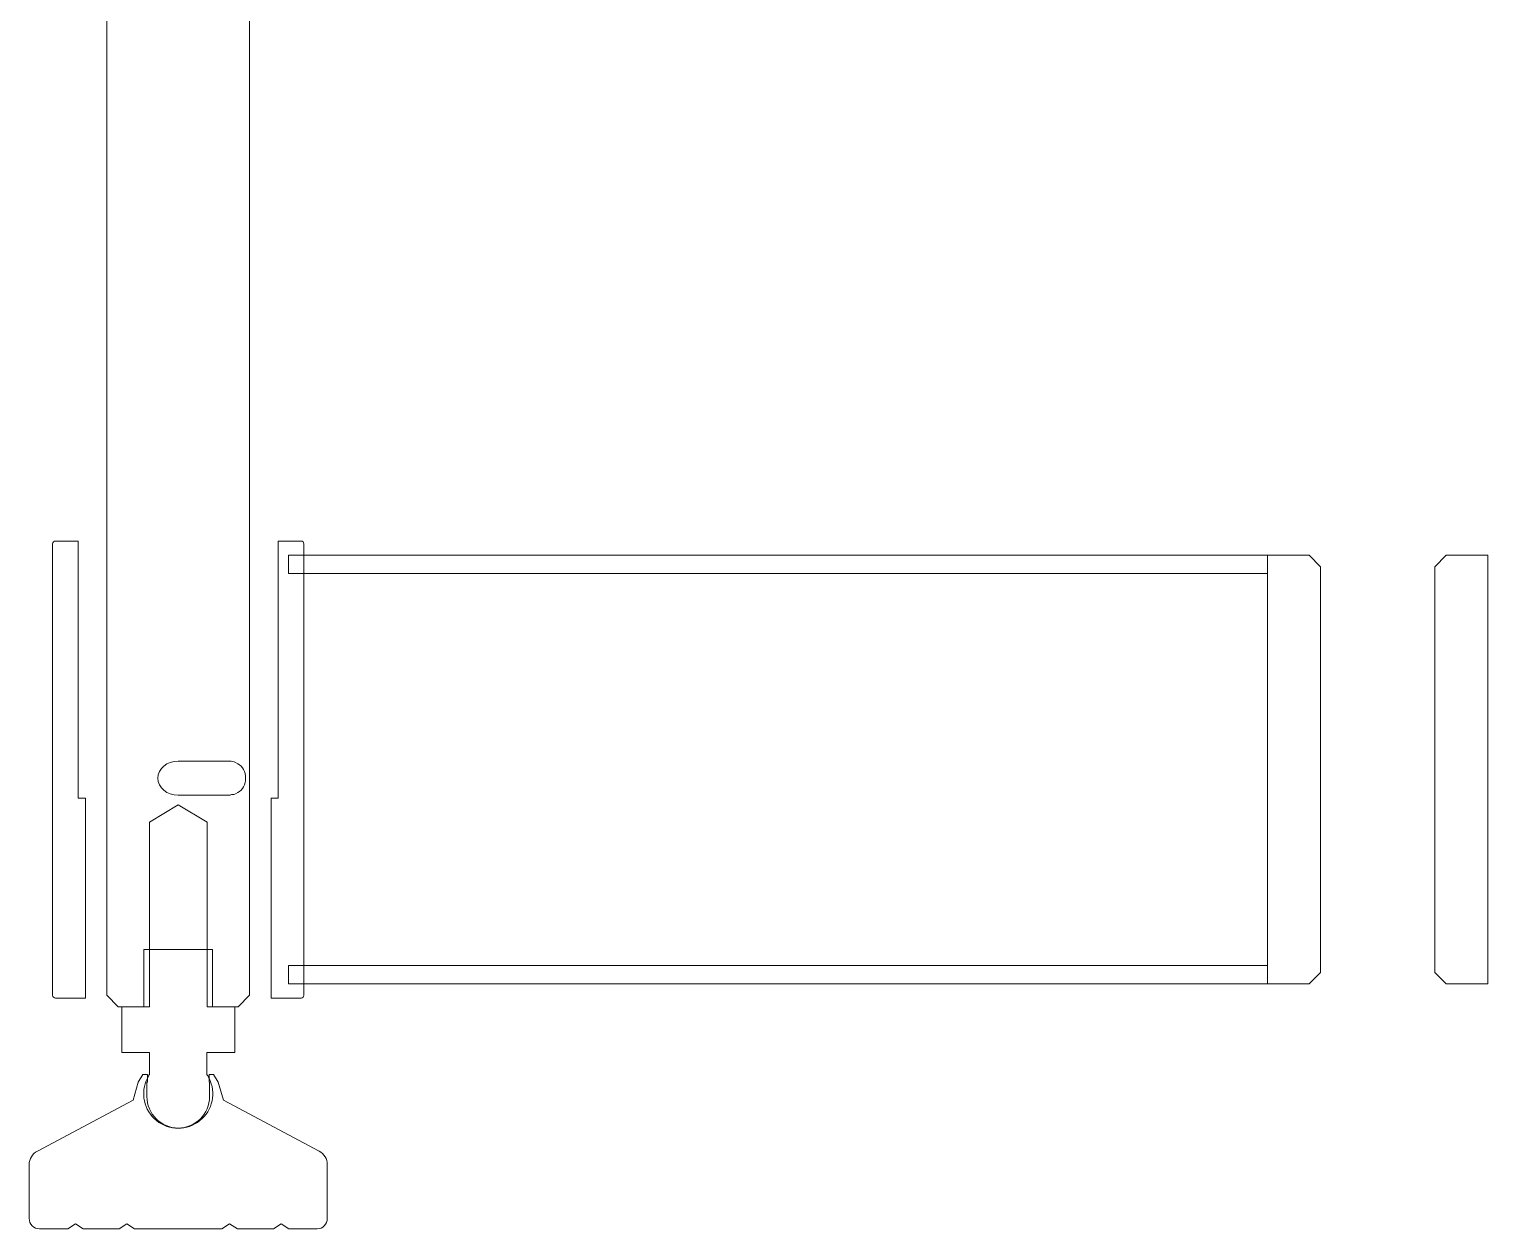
# Model space of a CAD drawing. Header units: millimetres. Extents: x -542 to 1656, y -836 to 1164.
# Drawn here: x -486 to 536, y -836 to 4 of the extents above; entities that cross this region are included whole.
import ezdxf

# ---------------------------------------------------------------- set-up
doc = ezdxf.new("R2010")
doc.units = ezdxf.units.MM
doc.header["$LTSCALE"] = 4
doc.layers.get('0').update_dxf_attribs({"lineweight": 18})

msp = doc.modelspace()

# ---------------------------------------------------------------- linework, layer by layer
for p, q in [((-431.64, 379.74), (-431.64, -672.26)), ((-331.64, -672.26), (-331.64, 379.74)), ((-469.64, -356.26), (-469.64, -672.26)), ((-451.64, -354.26), (-467.64, -354.26)), ((-451.64, -534.26), (-451.64, -354.26)), ((-311.64, -354.26), (-311.64, -534.26)), ((-295.64, -354.26), (-311.64, -354.26)), ((-293.64, -364.26), (-293.64, -356.26)), ((-304.44, -364.26), (-304.44, -377.06)), ((-293.64, -364.26), (-304.44, -364.26)), ((381.16, -364.26), (-293.64, -364.26)), ((-293.64, -377.06), (-293.64, -364.26)), ((381.16, -377.06), (381.16, -364.26)), ((410.36, -364.26), (381.16, -364.26)), ((381.16, -364.26), (381.16, -377.06)), ((418.36, -372.26), (410.36, -364.26)), ((506.36, -364.26), (498.36, -372.26)), ((535.56, -364.26), (506.36, -364.26)), ((535.56, -664.26), (535.56, -364.26)), ((-304.44, -377.06), (-293.64, -377.06)), ((-293.64, -377.06), (381.16, -377.06)), ((-293.64, -651.46), (-293.64, -377.06)), ((381.16, -377.06), (381.16, -651.46)), ((418.36, -656.26), (418.36, -372.26)), ((498.36, -372.26), (498.36, -656.26)), ((-381.64, -508.26), (-345.65, -508.26)), ((-339.85, -510.22), (-341.46, -509.34)), ((-339.85, -530.3), (-341.46, -531.17)), ((-446.64, -534.26), (-451.64, -534.26)), ((-446.64, -674.26), (-446.64, -534.26)), ((-401.86, -551.06), (-381.64, -538.91)), ((-381.64, -532.26), (-345.65, -532.26)), ((-381.64, -538.91), (-361.43, -551.06)), ((-345.29, -532.25), (-344.33, -531.77)), ((-342.8, -531.77), (-344.33, -531.77)), ((-311.64, -534.26), (-316.64, -534.26)), ((-316.64, -534.26), (-316.64, -674.26)), ((-401.86, -640.26), (-401.86, -551.06)), ((-361.43, -551.06), (-361.43, -640.26)), ((-401.86, -640.26), (-405.64, -640.26)), ((-405.64, -640.26), (-405.64, -680.26)), ((-361.43, -640.26), (-401.86, -640.26)), ((-401.86, -680.26), (-401.86, -640.26)), ((-357.64, -640.26), (-361.43, -640.26)), ((-361.43, -640.26), (-361.43, -680.26)), ((-357.64, -680.26), (-357.64, -640.26)), ((-304.44, -651.46), (-304.44, -664.26)), ((-293.64, -651.46), (-304.44, -651.46)), ((381.16, -651.46), (-293.64, -651.46)), ((-293.64, -664.26), (-293.64, -651.46)), ((381.16, -664.26), (381.16, -651.46)), ((381.16, -651.46), (381.16, -664.26)), ((410.36, -664.26), (418.36, -656.26)), ((498.36, -656.26), (506.36, -664.26)), ((-431.64, -672.26), (-423.64, -680.26)), ((-339.64, -680.26), (-331.64, -672.26)), ((-304.44, -664.26), (-293.64, -664.26)), ((-293.64, -664.26), (381.16, -664.26)), ((-293.64, -672.26), (-293.64, -664.26)), ((381.16, -664.26), (410.36, -664.26)), ((506.36, -664.26), (535.56, -664.26)), ((-467.64, -674.26), (-446.64, -674.26)), ((-423.64, -680.26), (-421.21, -680.26)), ((-405.64, -680.26), (-421.21, -680.26)), ((-421.21, -680.26), (-421.21, -712.26)), ((-421.21, -680.26), (-405.64, -680.26)), ((-405.64, -680.26), (-401.86, -680.26)), ((-361.43, -680.26), (-357.64, -680.26)), ((-342.08, -680.26), (-357.64, -680.26)), ((-357.64, -680.26), (-342.08, -680.26)), ((-342.08, -712.26), (-342.08, -680.26)), ((-342.08, -680.26), (-339.64, -680.26)), ((-316.64, -674.26), (-295.64, -674.26)), ((-421.21, -712.26), (-401.75, -712.26)), ((-401.75, -712.26), (-401.75, -727.66)), ((-361.54, -727.66), (-361.54, -712.26)), ((-361.54, -712.26), (-342.08, -712.26)), ((-409.63, -733.12), (-413.23, -745.72)), ((-406.45, -727.72), (-409.63, -733.12)), ((-403.24, -727.72), (-406.45, -727.72)), ((-403.6, -743.2), (-403.6, -733.12)), ((-403.6, -733.12), (-403.24, -733.12)), ((-403.24, -730.23), (-403.24, -727.72)), ((-403.24, -733.12), (-403.24, -730.23)), ((-356.84, -727.72), (-360.04, -727.72)), ((-360.04, -727.72), (-360.04, -730.23)), ((-360.04, -730.23), (-360.04, -733.12)), ((-360.04, -733.12), (-359.68, -733.12)), ((-359.68, -733.12), (-359.68, -743.2)), ((-353.65, -733.12), (-356.84, -727.72)), ((-350.05, -745.72), (-353.65, -733.12)), ((-413.23, -745.72), (-480.31, -781.35)), ((-282.98, -781.35), (-350.05, -745.72)), ((-486.04, -790.89), (-486.04, -828.52)), ((-277.24, -828.52), (-277.24, -790.89)), ((-478.84, -835.72), (-459.04, -835.72)), ((-459.04, -835.72), (-453.64, -832.12)), ((-453.64, -832.12), (-448.24, -835.72)), ((-448.24, -835.72), (-423.04, -835.72)), ((-423.04, -835.72), (-417.64, -832.12)), ((-417.64, -832.12), (-412.24, -835.72)), ((-412.24, -835.72), (-351.04, -835.72)), ((-351.04, -835.72), (-345.64, -832.12)), ((-345.64, -832.12), (-340.24, -835.72)), ((-340.24, -835.72), (-315.04, -835.72)), ((-315.04, -835.72), (-309.64, -832.12)), ((-309.64, -832.12), (-304.24, -835.72)), ((-304.24, -835.72), (-284.44, -835.72))]:
    msp.add_line(p, q)
for centre, major_axis, ratio, start_param, end_param in [((-467.64, -356.26), (0, 2), 1, 0, 1.5707963), ((-295.64, -356.26), (2, 0), 1, 0, 1.5707963), ((-381.64, -520.26), (-14.28, 0), 0.8403414, 4.712389, 7.8539816), ((-345.65, -520.26), (0, 12), 0.8403414, 5.8548066, 6.2831853), ((-343.7, -520.26), (0, 11.04), 0.8403414, 3.5699713, 5.8548066), ((-345.65, -520.26), (0, 12), 0.8403414, 3.428534, 3.5699713), ((-345.65, -520.26), (0, -12), 0.8403414, 0, 0.0356138), ((-467.64, -672.26), (-2, 0), 1, 0, 1.5707963), ((-295.64, -672.26), (0, -2), 1, 0, 1.5707963), ((-381.64, -741.14), (-21.6, 10.91), 1, 0, 4.0771949), ((-381.64, -741.14), (-20.1, 13.48), 1, 0, 0.1227989), ((-381.64, -741.14), (21.6, 10.91), 1, 0, 0.1227989), ((-381.64, -743.2), (21.96, 0), 1, 3.1415927, 6.2831853), ((-475.24, -790.89), (-5.07, 9.54), 1, 0, 1.0824443), ((-288.04, -790.89), (10.8, 0), 1, 0, 1.0824443), ((-478.84, -828.52), (-7.2, 0), 1, 0, 1.5707963), ((-284.44, -828.52), (0, -7.2), 1, 0, 1.5707963)]:
    msp.add_ellipse(centre, major_axis=major_axis, ratio=ratio, start_param=start_param, end_param=end_param)

doc.saveas('drawing.dxf')
